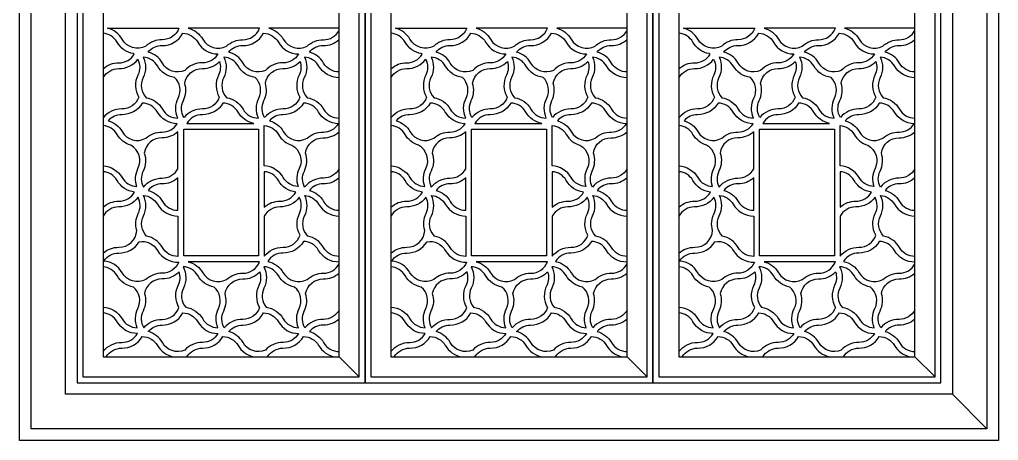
# Model space of a CAD drawing. Extents: x -66030 to 95157, y -13132 to 45879.
# Drawn here: x 53703 to 55573, y 12387 to 13190 of the extents above; entities that cross this region are included whole.
import ezdxf

# ---------------------------------------------------------------- set-up
doc = ezdxf.new("R2010")
doc.units = 0
doc.header["$LTSCALE"] = 100
doc.header["$MEASUREMENT"] = 0
for name, color, linetype in [('3', 11, 'CONTINUOUS'), ('4', 121, 'CONTINUOUS'), ('7', 105, 'CONTINUOUS')]:
    doc.layers.add(name, color=color, linetype=linetype)

msp = doc.modelspace()

# ---------------------------------------------------------------- linework, layer by layer
at = {"layer": '3'}
for p, q in [((54313.1, 12546.4), (54351.6, 12507.9)), ((54863.1, 12546.4), (54901.6, 12507.9)), ((55413.1, 12546.4), (55451.6, 12507.9)), ((55484.6, 12474.9), (55550.6, 12408.9))]:
    msp.add_line(p, q, dxfattribs=at)
for points in [[(53724.6, 14630.9), (55550.6, 14630.9), (55550.6, 12408.9), (53724.6, 12408.9)], [(53790.6, 14564.9), (55484.6, 14564.9), (55484.6, 12474.9), (53790.6, 12474.9)], [(54016.1, 12980.9), (54159.1, 12980.9), (54159.1, 12738.9), (54016.1, 12738.9)], [(54566.1, 12980.9), (54709.1, 12980.9), (54709.1, 12738.9), (54566.1, 12738.9)], [(55116.1, 12980.9), (55259.1, 12980.9), (55259.1, 12738.9), (55116.1, 12738.9)]]:
    msp.add_lwpolyline(points, close=True, dxfattribs=at)
for points in [[(54007, 13173.4, -0.316159), (53974.9, 13151.4, 0.192212), (53943.9, 13139.4, -0.406756), (53898.4, 13152.3, 0.201463), (53870.8, 13173.4), (54007, 13173.4)], [(54313.1, 13173.4), (54178.8, 13173.4, -0.201463), (54206.4, 13152.3, 0.406756), (54251.9, 13139.4, -0.192212), (54282.9, 13151.4, 0.279287), (54313.1, 13169.2)], [(54557, 13173.4, -0.316159), (54524.9, 13151.4, 0.192212), (54493.9, 13139.4, -0.406756), (54448.4, 13152.3, 0.201463), (54420.8, 13173.4), (54557, 13173.4)], [(54863.1, 13173.4), (54728.8, 13173.4, -0.201463), (54756.4, 13152.3, 0.406756), (54801.9, 13139.4, -0.192212), (54832.9, 13151.4, 0.279287), (54863.1, 13169.2)], [(55107, 13173.4, -0.316159), (55074.9, 13151.4, 0.192212), (55043.9, 13139.4, -0.406756), (54998.4, 13152.3, 0.201463), (54970.8, 13173.4), (55107, 13173.4)], [(55413.1, 13173.4), (55278.8, 13173.4, -0.201463), (55306.4, 13152.3, 0.406756), (55351.9, 13139.4, -0.192212), (55382.9, 13151.4, 0.279287), (55413.1, 13169.2)], [(53862.1, 13096.1, -0.186083), (53892.3, 13107.4, 0.264936), (53921.6, 13123.7, 0.015176), (53920, 13125, -0.222622), (53888.9, 13146.9, 0.248818), (53862.1, 13163.7, 0.248818)], [(54168.7, 13163.8, -0.259979), (54196.9, 13146.9, 0.267392), (54235.6, 13124.3, -0.271324), (54205.9, 13107.4, 0.213285), (54172.3, 13092.8, -0.382453), (54129.4, 13107, 0.19943), (54102.2, 13128, -0.228024), (54128.8, 13140.4, 0.277917), (54168.7, 13163.8)], [(54313.1, 13090, -0.270864), (54283.4, 13107, 0.19943), (54256.2, 13128, -0.228071), (54282.8, 13140.4, 0.186776), (54313.1, 13151.7, 0.186776)], [(54412.1, 13096.1, -0.186083), (54442.3, 13107.4, 0.264936), (54471.6, 13123.7, 0.015176), (54470, 13125, -0.222622), (54438.9, 13146.9, 0.248818), (54412.1, 13163.7, 0.248818)], [(54718.7, 13163.8, -0.259979), (54746.9, 13146.9, 0.267392), (54785.6, 13124.3, -0.271324), (54755.9, 13107.4, 0.213285), (54722.3, 13092.8, -0.382453), (54679.4, 13107, 0.19943), (54652.2, 13128, -0.228024), (54678.8, 13140.4, 0.277917), (54718.7, 13163.8)], [(54863.1, 13090, -0.270864), (54833.4, 13107, 0.19943), (54806.2, 13128, -0.228071), (54832.8, 13140.4, 0.186776), (54863.1, 13151.7, 0.186776)], [(54962.1, 13096.1, -0.186083), (54992.3, 13107.4, 0.264936), (55021.6, 13123.7, 0.015176), (55020, 13125, -0.222622), (54988.9, 13146.9, 0.248818), (54962.1, 13163.7, 0.248818)], [(55268.7, 13163.8, -0.259979), (55296.9, 13146.9, 0.267392), (55335.6, 13124.3, -0.271324), (55305.9, 13107.4, 0.213285), (55272.3, 13092.8, -0.382453), (55229.4, 13107, 0.19943), (55202.2, 13128, -0.228024), (55228.8, 13140.4, 0.277917), (55268.7, 13163.8)], [(55413.1, 13090, -0.270864), (55383.4, 13107, 0.19943), (55356.2, 13128, -0.228071), (55382.8, 13140.4, 0.186776), (55413.1, 13151.7, 0.186776)], [(53862.1, 13078.7, -0.277781), (53892.2, 13096.4, 0.238997), (53928.5, 13114.3, -0.235984), (53928.6, 13084.1, 0.251623), (53930.1, 13041.7, -0.318441), (53897.9, 13019.4, 0.233645), (53862.1, 13002.2)], [(54018.1, 13068.6, -0.366104), (54051.8, 13096.4, 0.205206), (54084.4, 13109.9, -0.199167), (54082.6, 13084.1, 0.251623), (54084.1, 13041.7, -0.318441), (54051.9, 13019.4, 0.227799), (54016.7, 13003, -0.253575), (54015.5, 13035.2, 0.19368), (54018.1, 13068.6)], [(54238.1, 13041.7, -0.318441), (54205.9, 13019.4, 0.227799), (54170.7, 13003, -0.253575), (54169.5, 13035.2, 0.19368), (54172.1, 13068.6, -0.366104), (54205.8, 13096.4, 0.205206), (54238.4, 13109.9, -0.199167), (54236.6, 13084.1, 0.251623), (54238.1, 13041.7)], [(54313.1, 13079, -0.270302), (54273.9, 13101.5, 0.25122), (54246.8, 13118.4, -0.230507), (54246.5, 13079.2, 0.315192), (54252.3, 13040.8, -0.222406), (54283.4, 13019, 0.270864), (54313.1, 13002)], [(54412.1, 13078.7, -0.277781), (54442.2, 13096.4, 0.238997), (54478.5, 13114.3, -0.235984), (54478.6, 13084.1, 0.251623), (54480.1, 13041.7, -0.318441), (54447.9, 13019.4, 0.233645), (54412.1, 13002.2)], [(54568.1, 13068.6, -0.366104), (54601.8, 13096.4, 0.205206), (54634.4, 13109.9, -0.199167), (54632.6, 13084.1, 0.251623), (54634.1, 13041.7, -0.318441), (54601.9, 13019.4, 0.227799), (54566.7, 13003, -0.253575), (54565.5, 13035.2, 0.19368), (54568.1, 13068.6)], [(54788.1, 13041.7, -0.318441), (54755.9, 13019.4, 0.227799), (54720.7, 13003, -0.253575), (54719.5, 13035.2, 0.19368), (54722.1, 13068.6, -0.366104), (54755.8, 13096.4, 0.205206), (54788.4, 13109.9, -0.199167), (54786.6, 13084.1, 0.251623), (54788.1, 13041.7)], [(54863.1, 13079, -0.270302), (54823.9, 13101.5, 0.25122), (54796.8, 13118.4, -0.230507), (54796.5, 13079.2, 0.315192), (54802.3, 13040.8, -0.222406), (54833.4, 13019, 0.270864), (54863.1, 13002)], [(54962.1, 13078.7, -0.277781), (54992.2, 13096.4, 0.238997), (55028.5, 13114.3, -0.235984), (55028.6, 13084.1, 0.251623), (55030.1, 13041.7, -0.318441), (54997.9, 13019.4, 0.233645), (54962.1, 13002.2)], [(55118.1, 13068.6, -0.366104), (55151.8, 13096.4, 0.205206), (55184.4, 13109.9, -0.199167), (55182.6, 13084.1, 0.251623), (55184.1, 13041.7, -0.318441), (55151.9, 13019.4, 0.227799), (55116.7, 13003, -0.253575), (55115.5, 13035.2, 0.19368), (55118.1, 13068.6)], [(55338.1, 13041.7, -0.318441), (55305.9, 13019.4, 0.227799), (55270.7, 13003, -0.253575), (55269.5, 13035.2, 0.19368), (55272.1, 13068.6, -0.366104), (55305.8, 13096.4, 0.205206), (55338.4, 13109.9, -0.199167), (55336.6, 13084.1, 0.251623), (55338.1, 13041.7)], [(55413.1, 13079, -0.270302), (55373.9, 13101.5, 0.25122), (55346.8, 13118.4, -0.230507), (55346.5, 13079.2, 0.315192), (55352.3, 13040.8, -0.222406), (55383.4, 13019, 0.270864), (55413.1, 13002)], [(54003.8, 12991, -0.262626), (53965.9, 13013.5, 0.265841), (53936.9, 13030.5, -0.268884), (53897.8, 13008.4, 0.217095), (53872.1, 12997, -0.193931), (53898.4, 12976.3, 0.406756), (53943.9, 12963.4, -0.192212), (53974.9, 12975.4, 0.25914), (54003.8, 12991)], [(54553.8, 12991, -0.262626), (54515.9, 13013.5, 0.265841), (54486.9, 13030.5, -0.268884), (54447.8, 13008.4, 0.217095), (54422.1, 12997, -0.193931), (54448.4, 12976.3, 0.406756), (54493.9, 12963.4, -0.192212), (54524.9, 12975.4, 0.25914), (54553.8, 12991)], [(55103.8, 12991, -0.262626), (55065.9, 13013.5, 0.265841), (55036.9, 13030.5, -0.268884), (54997.8, 13008.4, 0.217095), (54972.1, 12997, -0.193931), (54998.4, 12976.3, 0.406756), (55043.9, 12963.4, -0.192212), (55074.9, 12975.4, 0.25914), (55103.8, 12991)], [(53862.1, 12910.8, -0.253654), (53898.4, 12888.3, 0.258383), (53926.5, 12871.4, -0.19916), (53928.8, 12905.6, 0.400706), (53914.9, 12950.2, -0.191594), (53888.9, 12970.9, 0.248818), (53862.1, 12987.7)], [(54412.1, 12910.8, -0.253654), (54448.4, 12888.3, 0.258383), (54476.5, 12871.4, -0.19916), (54478.8, 12905.6, 0.400706), (54464.9, 12950.2, -0.191594), (54438.9, 12970.9, 0.248818), (54412.1, 12987.7)], [(54962.1, 12910.8, -0.253654), (54998.4, 12888.3, 0.258383), (55026.5, 12871.4, -0.19916), (55028.8, 12905.6, 0.400706), (55014.9, 12950.2, -0.191594), (54988.9, 12970.9, 0.248818), (54962.1, 12987.7)], [(54313.1, 12905.2, -0.279287), (54282.9, 12887.4, 0.234542), (54247, 12870.1, -0.239884), (54246.6, 12900.8, 0.200163), (54248.9, 12935.2, -0.377691), (54282.8, 12964.4, 0.186776), (54313.1, 12975.7, 0.186776)], [(54863.1, 12905.2, -0.279287), (54832.9, 12887.4, 0.234542), (54797, 12870.1, -0.239884), (54796.6, 12900.8, 0.200163), (54798.9, 12935.2, -0.377691), (54832.8, 12964.4, 0.186776), (54863.1, 12975.7, 0.186776)], [(55413.1, 12905.2, -0.279287), (55382.9, 12887.4, 0.234542), (55347, 12870.1, -0.239884), (55346.6, 12900.8, 0.200163), (55348.9, 12935.2, -0.377691), (55382.8, 12964.4, 0.186776), (55413.1, 12975.7, 0.186776)], [(53862.1, 12832.1, -0.186083), (53892.3, 12843.4, 0.274514), (53922.2, 12860.7, -0.235338), (53888.9, 12882.9, 0.248818), (53862.1, 12899.7)], [(54313.1, 12887.7, -0.186776), (54282.8, 12876.4, 0.228024), (54256.2, 12864, -0.19943), (54283.4, 12843, 0.270864), (54313.1, 12826, 0.270864)], [(54412.1, 12832.1, -0.186083), (54442.3, 12843.4, 0.274514), (54472.2, 12860.7, -0.235338), (54438.9, 12882.9, 0.248818), (54412.1, 12899.7)], [(54863.1, 12887.7, -0.186776), (54832.8, 12876.4, 0.228024), (54806.2, 12864, -0.19943), (54833.4, 12843, 0.270864), (54863.1, 12826, 0.270864)], [(54962.1, 12832.1, -0.186083), (54992.3, 12843.4, 0.274514), (55022.2, 12860.7, -0.235338), (54988.9, 12882.9, 0.248818), (54962.1, 12899.7)], [(55413.1, 12887.7, -0.186776), (55382.8, 12876.4, 0.228024), (55356.2, 12864, -0.19943), (55383.4, 12843, 0.270864), (55413.1, 12826, 0.270864)], [(53862.1, 12744.1, -0.186083), (53892.3, 12755.4, 0.404022), (53926.5, 12787.7, -0.187833), (53929.3, 12820.1, 0.240859), (53928.9, 12850.9, -0.243065), (53892.2, 12832.4, 0.277781), (53862.1, 12814.7)], [(54313.1, 12738, -0.270864), (54283.4, 12755, 0.21737), (54253.2, 12776.7, -0.316965), (54247.2, 12815.2, 0.230151), (54247.5, 12854.4, -0.245539), (54273.9, 12837.5, 0.270302), (54313.1, 12815, 0.270302)], [(54412.1, 12744.1, -0.186083), (54442.3, 12755.4, 0.404022), (54476.5, 12787.7, -0.187833), (54479.3, 12820.1, 0.240859), (54478.9, 12850.9, -0.243065), (54442.2, 12832.4, 0.277781), (54412.1, 12814.7)], [(54863.1, 12738, -0.270864), (54833.4, 12755, 0.21737), (54803.2, 12776.7, -0.316965), (54797.2, 12815.2, 0.230151), (54797.5, 12854.4, -0.245539), (54823.9, 12837.5, 0.270302), (54863.1, 12815, 0.270302)], [(54962.1, 12744.1, -0.186083), (54992.3, 12755.4, 0.404022), (55026.5, 12787.7, -0.187833), (55029.3, 12820.1, 0.240859), (55028.9, 12850.9, -0.243065), (54992.2, 12832.4, 0.277781), (54962.1, 12814.7)], [(55413.1, 12738, -0.270864), (55383.4, 12755, 0.21737), (55353.2, 12776.7, -0.316965), (55347.2, 12815.2, 0.230151), (55347.5, 12854.4, -0.245539), (55373.9, 12837.5, 0.270302), (55413.1, 12815, 0.270302)], [(54313.1, 12727, -0.270302), (54273.9, 12749.5, 0.265841), (54244.9, 12766.5, -0.268884), (54205.8, 12744.4, 0.2624), (54176.6, 12728.4, -0.214669), (54206.4, 12706.8, 0.406756), (54251.9, 12693.9, -0.192212), (54282.9, 12705.9, 0.279287), (54313.1, 12723.7)], [(54863.1, 12727, -0.270302), (54823.9, 12749.5, 0.265841), (54794.9, 12766.5, -0.268884), (54755.8, 12744.4, 0.2624), (54726.6, 12728.4, -0.214669), (54756.4, 12706.8, 0.406756), (54801.9, 12693.9, -0.192212), (54832.9, 12705.9, 0.279287), (54863.1, 12723.7)], [(55413.1, 12727, -0.270302), (55373.9, 12749.5, 0.265841), (55344.9, 12766.5, -0.268884), (55305.8, 12744.4, 0.2624), (55276.6, 12728.4, -0.214669), (55306.4, 12706.8, 0.406756), (55351.9, 12693.9, -0.192212), (55382.9, 12705.9, 0.279287), (55413.1, 12723.7)], [(53862.1, 12641.3, -0.253654), (53898.4, 12618.8, 0.2645), (53927.3, 12601.9, -0.214321), (53928.6, 12638.6, 0.346265), (53920, 12679.5, -0.222622), (53888.9, 12701.4, 0.248818), (53862.1, 12718.2)], [(54019.9, 12640.9, -0.230653), (54052.4, 12618.8, 0.2645), (54081.3, 12601.9, -0.214321), (54082.6, 12638.6, 0.346265), (54074, 12679.5, -0.222622), (54042.9, 12701.4, 0.256595), (54015.1, 12718.3, -0.239489), (54015.5, 12677.7, 0.298362), (54019.9, 12640.9)], [(54161, 12727.9), (54024.8, 12727.9, -0.201463), (54052.4, 12706.8, 0.406756), (54097.9, 12693.9, -0.192212), (54128.9, 12705.9, 0.316159), (54161, 12727.9)], [(54412.1, 12641.3, -0.253654), (54448.4, 12618.8, 0.2645), (54477.3, 12601.9, -0.214321), (54478.6, 12638.6, 0.346265), (54470, 12679.5, -0.222622), (54438.9, 12701.4, 0.248818), (54412.1, 12718.2)], [(54569.9, 12640.9, -0.230653), (54602.4, 12618.8, 0.2645), (54631.3, 12601.9, -0.214321), (54632.6, 12638.6, 0.346265), (54624, 12679.5, -0.222622), (54592.9, 12701.4, 0.256595), (54565.1, 12718.3, -0.239489), (54565.5, 12677.7, 0.298362), (54569.9, 12640.9)], [(54711, 12727.9), (54574.8, 12727.9, -0.201463), (54602.4, 12706.8, 0.406756), (54647.9, 12693.9, -0.192212), (54678.9, 12705.9, 0.316159), (54711, 12727.9)], [(54962.1, 12641.3, -0.253654), (54998.4, 12618.8, 0.2645), (55027.3, 12601.9, -0.214321), (55028.6, 12638.6, 0.346265), (55020, 12679.5, -0.222622), (54988.9, 12701.4, 0.248818), (54962.1, 12718.2)], [(55119.9, 12640.9, -0.230653), (55152.4, 12618.8, 0.2645), (55181.3, 12601.9, -0.214321), (55182.6, 12638.6, 0.346265), (55174, 12679.5, -0.222622), (55142.9, 12701.4, 0.256595), (55115.1, 12718.3, -0.239489), (55115.5, 12677.7, 0.298362), (55119.9, 12640.9)], [(55261, 12727.9), (55124.8, 12727.9, -0.201463), (55152.4, 12706.8, 0.406756), (55197.9, 12693.9, -0.192212), (55228.9, 12705.9, 0.316159), (55261, 12727.9)], [(54313.1, 12635.7, -0.279287), (54282.9, 12617.9, 0.227799), (54247.7, 12601.5, -0.253575), (54246.5, 12633.7, 0.19368), (54249.1, 12667.1, -0.366104), (54282.8, 12694.9, 0.186776), (54313.1, 12706.2, 0.186776)], [(54863.1, 12635.7, -0.279287), (54832.9, 12617.9, 0.227799), (54797.7, 12601.5, -0.253575), (54796.5, 12633.7, 0.19368), (54799.1, 12667.1, -0.366104), (54832.8, 12694.9, 0.186776), (54863.1, 12706.2, 0.186776)], [(55413.1, 12635.7, -0.279287), (55382.9, 12617.9, 0.227799), (55347.7, 12601.5, -0.253575), (55346.5, 12633.7, 0.19368), (55349.1, 12667.1, -0.366104), (55382.8, 12694.9, 0.186776), (55413.1, 12706.2, 0.186776)], [(53862.1, 12556.7, -0.233645), (53897.9, 12573.9, 0.271324), (53927.6, 12590.8, -0.267392), (53888.9, 12613.4, 0.248818), (53862.1, 12630.2)], [(54014.7, 12630.3, -0.259979), (54042.9, 12613.4, 0.267392), (54081.6, 12590.8, -0.271324), (54051.9, 12573.9, 0.213285), (54018.3, 12559.3, -0.382453), (53975.4, 12573.5, 0.19943), (53948.2, 12594.5, -0.228024), (53974.8, 12606.9, 0.277917), (54014.7, 12630.3, 0.277917)], [(54412.1, 12556.7, -0.233645), (54447.9, 12573.9, 0.271324), (54477.6, 12590.8, -0.267392), (54438.9, 12613.4, 0.248818), (54412.1, 12630.2)], [(54564.7, 12630.3, -0.259979), (54592.9, 12613.4, 0.267392), (54631.6, 12590.8, -0.271324), (54601.9, 12573.9, 0.213285), (54568.3, 12559.3, -0.382453), (54525.4, 12573.5, 0.19943), (54498.2, 12594.5, -0.228024), (54524.8, 12606.9, 0.277917), (54564.7, 12630.3, 0.277917)], [(54962.1, 12556.7, -0.233645), (54997.9, 12573.9, 0.271324), (55027.6, 12590.8, -0.267392), (54988.9, 12613.4, 0.248818), (54962.1, 12630.2)], [(55114.7, 12630.3, -0.259979), (55142.9, 12613.4, 0.267392), (55181.6, 12590.8, -0.271324), (55151.9, 12573.9, 0.213285), (55118.3, 12559.3, -0.382453), (55075.4, 12573.5, 0.19943), (55048.2, 12594.5, -0.228024), (55074.8, 12606.9, 0.277917), (55114.7, 12630.3, 0.277917)], [(54313.1, 12618.2, -0.186776), (54282.8, 12606.9, 0.228024), (54256.2, 12594.5, -0.19943), (54283.4, 12573.5, 0.270864), (54313.1, 12556.5, 0.270864)], [(54863.1, 12618.2, -0.186776), (54832.8, 12606.9, 0.228024), (54806.2, 12594.5, -0.19943), (54833.4, 12573.5, 0.270864), (54863.1, 12556.5, 0.270864)], [(55413.1, 12618.2, -0.186776), (55382.8, 12606.9, 0.228024), (55356.2, 12594.5, -0.19943), (55383.4, 12573.5, 0.270864), (55413.1, 12556.5, 0.270864)], [(53868.3, 12546.4, -0.267169), (53897.8, 12562.9, 0.268884), (53936.9, 12585, -0.265841), (53965.9, 12568, 0.216161), (53996, 12546.4, 0.216161)], [(54022.3, 12546.4, -0.267169), (54051.8, 12562.9, 0.268884), (54090.9, 12585, -0.265841), (54119.9, 12568, 0.216161), (54150, 12546.4, 0.216161)], [(54176.3, 12546.4, -0.267169), (54205.8, 12562.9, 0.268884), (54244.9, 12585, -0.265841), (54273.9, 12568, 0.216161), (54304, 12546.4)], [(54418.3, 12546.4, -0.267169), (54447.8, 12562.9, 0.268884), (54486.9, 12585, -0.265841), (54515.9, 12568, 0.216161), (54546, 12546.4, 0.216161)], [(54572.3, 12546.4, -0.267169), (54601.8, 12562.9, 0.268884), (54640.9, 12585, -0.265841), (54669.9, 12568, 0.216161), (54700, 12546.4, 0.216161)], [(54726.3, 12546.4, -0.267169), (54755.8, 12562.9, 0.268884), (54794.9, 12585, -0.265841), (54823.9, 12568, 0.216161), (54854, 12546.4)], [(54968.3, 12546.4, -0.267169), (54997.8, 12562.9, 0.268884), (55036.9, 12585, -0.265841), (55065.9, 12568, 0.216161), (55096, 12546.4, 0.216161)], [(55122.3, 12546.4, -0.267169), (55151.8, 12562.9, 0.268884), (55190.9, 12585, -0.265841), (55219.9, 12568, 0.216161), (55250, 12546.4, 0.216161)], [(55276.3, 12546.4, -0.267169), (55305.8, 12562.9, 0.268884), (55344.9, 12585, -0.265841), (55373.9, 12568, 0.216161), (55404, 12546.4)]]:
    msp.add_lwpolyline(points, format="xyb", dxfattribs=at)
for points in [[(54161, 13173.4), (54024.8, 13173.4, -0.201463), (54052.4, 13152.3, 0.406756), (54097.9, 13139.4, -0.192212), (54128.9, 13151.4, 0.316159)], [(54711, 13173.4), (54574.8, 13173.4, -0.201463), (54602.4, 13152.3, 0.406756), (54647.9, 13139.4, -0.192212), (54678.9, 13151.4, 0.316159)], [(55261, 13173.4), (55124.8, 13173.4, -0.201463), (55152.4, 13152.3, 0.406756), (55197.9, 13139.4, -0.192212), (55228.9, 13151.4, 0.316159)], [(54051.9, 13107.4, 0.213285), (54018.3, 13092.8, -0.382453), (53975.4, 13107, 0.19943), (53948.2, 13128, -0.228024), (53974.8, 13140.4, 0.277917), (54014.7, 13163.8, -0.259979), (54042.9, 13146.9, 0.267392), (54081.6, 13124.3, -0.271324)], [(54601.9, 13107.4, 0.213285), (54568.3, 13092.8, -0.382453), (54525.4, 13107, 0.19943), (54498.2, 13128, -0.228024), (54524.8, 13140.4, 0.277917), (54564.7, 13163.8, -0.259979), (54592.9, 13146.9, 0.267392), (54631.6, 13124.3, -0.271324)], [(55151.9, 13107.4, 0.213285), (55118.3, 13092.8, -0.382453), (55075.4, 13107, 0.19943), (55048.2, 13128, -0.228024), (55074.8, 13140.4, 0.277917), (55114.7, 13163.8, -0.259979), (55142.9, 13146.9, 0.267392), (55181.6, 13124.3, -0.271324)], [(53938.8, 13118.4, -0.230507), (53938.5, 13079.2, 0.315192), (53944.3, 13040.8, -0.222406), (53975.4, 13019, 0.268968), (54004.8, 13002, -0.222772), (54005.6, 13040.1, 0.326546), (53998.8, 13079.4, -0.233199), (53965.9, 13101.5, 0.25122)], [(54092.8, 13118.4, -0.230507), (54092.5, 13079.2, 0.315192), (54098.3, 13040.8, -0.222406), (54129.4, 13019, 0.268968), (54158.8, 13002, -0.222772), (54159.6, 13040.1, 0.326546), (54152.8, 13079.4, -0.233199), (54119.9, 13101.5, 0.25122)], [(54488.8, 13118.4, -0.230507), (54488.5, 13079.2, 0.315192), (54494.3, 13040.8, -0.222406), (54525.4, 13019, 0.268968), (54554.8, 13002, -0.222772), (54555.6, 13040.1, 0.326546), (54548.8, 13079.4, -0.233199), (54515.9, 13101.5, 0.25122)], [(54642.8, 13118.4, -0.230507), (54642.5, 13079.2, 0.315192), (54648.3, 13040.8, -0.222406), (54679.4, 13019, 0.268968), (54708.8, 13002, -0.222772), (54709.6, 13040.1, 0.326546), (54702.8, 13079.4, -0.233199), (54669.9, 13101.5, 0.25122)], [(55038.8, 13118.4, -0.230507), (55038.5, 13079.2, 0.315192), (55044.3, 13040.8, -0.222406), (55075.4, 13019, 0.268968), (55104.8, 13002, -0.222772), (55105.6, 13040.1, 0.326546), (55098.8, 13079.4, -0.233199), (55065.9, 13101.5, 0.25122)], [(55192.8, 13118.4, -0.230507), (55192.5, 13079.2, 0.315192), (55198.3, 13040.8, -0.222406), (55229.4, 13019, 0.268968), (55258.8, 13002, -0.222772), (55259.6, 13040.1, 0.326546), (55252.8, 13079.4, -0.233199), (55219.9, 13101.5, 0.25122)], [(54051.8, 13008.4, 0.267169), (54022.3, 12991.9), (54150, 12991.9, -0.216161), (54119.9, 13013.5, 0.265841), (54090.9, 13030.5, -0.268884)], [(54206.4, 12976.3, 0.406756), (54251.9, 12963.4, -0.192212), (54282.9, 12975.4, 0.25914), (54311.8, 12991, -0.262626), (54273.9, 13013.5, 0.265841), (54244.9, 13030.5, -0.268884), (54205.8, 13008.4, 0.217095), (54180.1, 12997, -0.193931)], [(54601.8, 13008.4, 0.267169), (54572.3, 12991.9), (54700, 12991.9, -0.216161), (54669.9, 13013.5, 0.265841), (54640.9, 13030.5, -0.268884)], [(54756.4, 12976.3, 0.406756), (54801.9, 12963.4, -0.192212), (54832.9, 12975.4, 0.25914), (54861.8, 12991, -0.262626), (54823.9, 13013.5, 0.265841), (54794.9, 13030.5, -0.268884), (54755.8, 13008.4, 0.217095), (54730.1, 12997, -0.193931)], [(55151.8, 13008.4, 0.267169), (55122.3, 12991.9), (55250, 12991.9, -0.216161), (55219.9, 13013.5, 0.265841), (55190.9, 13030.5, -0.268884)], [(55306.4, 12976.3, 0.406756), (55351.9, 12963.4, -0.192212), (55382.9, 12975.4, 0.25914), (55411.8, 12991, -0.262626), (55373.9, 13013.5, 0.265841), (55344.9, 13030.5, -0.268884), (55305.8, 13008.4, 0.217095), (55280.1, 12997, -0.193931)], [(54170.1, 12910.8), (54170.1, 12987.7, -0.248818), (54196.9, 12970.9, 0.191594), (54222.9, 12950.2, -0.400706), (54236.8, 12905.6, 0.19916), (54234.5, 12871.4, -0.258383), (54206.4, 12888.3, 0.253654)], [(54720.1, 12910.8), (54720.1, 12987.7, -0.248818), (54746.9, 12970.9, 0.191594), (54772.9, 12950.2, -0.400706), (54786.8, 12905.6, 0.19916), (54784.5, 12871.4, -0.258383), (54756.4, 12888.3, 0.253654)], [(55270.1, 12910.8), (55270.1, 12987.7, -0.248818), (55296.9, 12970.9, 0.191594), (55322.9, 12950.2, -0.400706), (55336.8, 12905.6, 0.19916), (55334.5, 12871.4, -0.258383), (55306.4, 12888.3, 0.253654)], [(53939, 12870.1, -0.234542), (53974.9, 12887.4, 0.279287), (54005.1, 12905.2), (54005.1, 12975.7, -0.186776), (53974.8, 12964.4, 0.377691), (53940.9, 12935.2, -0.200163), (53938.6, 12900.8, 0.239884)], [(54489, 12870.1, -0.234542), (54524.9, 12887.4, 0.279287), (54555.1, 12905.2), (54555.1, 12975.7, -0.186776), (54524.8, 12964.4, 0.377691), (54490.9, 12935.2, -0.200163), (54488.6, 12900.8, 0.239884)], [(55039, 12870.1, -0.234542), (55074.9, 12887.4, 0.279287), (55105.1, 12905.2), (55105.1, 12975.7, -0.186776), (55074.8, 12964.4, 0.377691), (55040.9, 12935.2, -0.200163), (55038.6, 12900.8, 0.239884)], [(53974.8, 12876.4, 0.228024), (53948.2, 12864, -0.19943), (53975.4, 12843, 0.270864), (54005.1, 12826), (54005.1, 12887.7, -0.186776)], [(54170.1, 12832.1, -0.186022), (54200.3, 12843.4, 0.274523), (54230.2, 12860.7, -0.235294), (54196.9, 12882.9, 0.248818), (54170.1, 12899.7)], [(54524.8, 12876.4, 0.228024), (54498.2, 12864, -0.19943), (54525.4, 12843, 0.270864), (54555.1, 12826), (54555.1, 12887.7, -0.186776)], [(54720.1, 12832.1, -0.186022), (54750.3, 12843.4, 0.274523), (54780.2, 12860.7, -0.235294), (54746.9, 12882.9, 0.248818), (54720.1, 12899.7)], [(55074.8, 12876.4, 0.228024), (55048.2, 12864, -0.19943), (55075.4, 12843, 0.270864), (55105.1, 12826), (55105.1, 12887.7, -0.186776)], [(55270.1, 12832.1, -0.186022), (55300.3, 12843.4, 0.274523), (55330.2, 12860.7, -0.235294), (55296.9, 12882.9, 0.248818), (55270.1, 12899.7)], [(53939.5, 12854.4, -0.245539), (53965.9, 12837.5, 0.270302), (54005.1, 12815), (54005.1, 12738, -0.270864), (53975.4, 12755, 0.21737), (53945.2, 12776.7, -0.316965), (53939.2, 12815.2, 0.230151)], [(54200.2, 12832.4, 0.27765), (54170.1, 12814.7), (54170.1, 12738.2, -0.233645), (54205.9, 12755.4, 0.324988), (54238.3, 12778.4, -0.246462), (54237.3, 12820.1, 0.240914), (54236.9, 12850.9, -0.243111)], [(54489.5, 12854.4, -0.245539), (54515.9, 12837.5, 0.270302), (54555.1, 12815), (54555.1, 12738, -0.270864), (54525.4, 12755, 0.21737), (54495.2, 12776.7, -0.316965), (54489.2, 12815.2, 0.230151)], [(54750.2, 12832.4, 0.27765), (54720.1, 12814.7), (54720.1, 12738.2, -0.233645), (54755.9, 12755.4, 0.324988), (54788.3, 12778.4, -0.246462), (54787.3, 12820.1, 0.240914), (54786.9, 12850.9, -0.243111)], [(55039.5, 12854.4, -0.245539), (55065.9, 12837.5, 0.270302), (55105.1, 12815), (55105.1, 12738, -0.270864), (55075.4, 12755, 0.21737), (55045.2, 12776.7, -0.316965), (55039.2, 12815.2, 0.230151)], [(55300.2, 12832.4, 0.27765), (55270.1, 12814.7), (55270.1, 12738.2, -0.233645), (55305.9, 12755.4, 0.324988), (55338.3, 12778.4, -0.246462), (55337.3, 12820.1, 0.240914), (55336.9, 12850.9, -0.243111)], [(53898.4, 12706.8, 0.245008), (53863.5, 12729.2, -0.255365), (53892.2, 12744.4, 0.265751), (53931.1, 12766.1, -0.31296), (53965.9, 12749.5, 0.279678), (54006.6, 12727.1, -0.30887), (53974.9, 12705.9, 0.192212), (53943.9, 12693.9, -0.406756)], [(54448.4, 12706.8, 0.245008), (54413.5, 12729.2, -0.255365), (54442.2, 12744.4, 0.265751), (54481.1, 12766.1, -0.31296), (54515.9, 12749.5, 0.279678), (54556.6, 12727.1, -0.30887), (54524.9, 12705.9, 0.192212), (54493.9, 12693.9, -0.406756)], [(54998.4, 12706.8, 0.245008), (54963.5, 12729.2, -0.255365), (54992.2, 12744.4, 0.265751), (55031.1, 12766.1, -0.31296), (55065.9, 12749.5, 0.279678), (55106.6, 12727.1, -0.30887), (55074.9, 12705.9, 0.192212), (55043.9, 12693.9, -0.406756)], [(54169.5, 12677.7, 0.298362), (54173.9, 12640.9, -0.230653), (54206.4, 12618.8, 0.2645), (54235.3, 12601.9, -0.214321), (54236.6, 12638.6, 0.346265), (54228, 12679.5, -0.222622), (54196.9, 12701.4, 0.256595), (54169.1, 12718.3, -0.239489)], [(54719.5, 12677.7, 0.298362), (54723.9, 12640.9, -0.230653), (54756.4, 12618.8, 0.2645), (54785.3, 12601.9, -0.214321), (54786.6, 12638.6, 0.346265), (54778, 12679.5, -0.222622), (54746.9, 12701.4, 0.256595), (54719.1, 12718.3, -0.239489)], [(55269.5, 12677.7, 0.298362), (55273.9, 12640.9, -0.230653), (55306.4, 12618.8, 0.2645), (55335.3, 12601.9, -0.214321), (55336.6, 12638.6, 0.346265), (55328, 12679.5, -0.222622), (55296.9, 12701.4, 0.256595), (55269.1, 12718.3, -0.239489)], [(53941.1, 12667.1, -0.19368), (53938.5, 12633.7, 0.253575), (53939.7, 12601.5, -0.227799), (53974.9, 12617.9, 0.318441), (54007.1, 12640.2, -0.251623), (54005.6, 12682.6, 0.199167), (54007.4, 12708.4, -0.205206), (53974.8, 12694.9, 0.366104)], [(54159.6, 12682.6, 0.251623), (54161.1, 12640.2, -0.318441), (54128.9, 12617.9, 0.227799), (54093.7, 12601.5, -0.253575), (54092.5, 12633.7, 0.19368), (54095.1, 12667.1, -0.366104), (54128.8, 12694.9, 0.205206), (54161.4, 12708.4, -0.199167)], [(54491.1, 12667.1, -0.19368), (54488.5, 12633.7, 0.253575), (54489.7, 12601.5, -0.227799), (54524.9, 12617.9, 0.318441), (54557.1, 12640.2, -0.251623), (54555.6, 12682.6, 0.199167), (54557.4, 12708.4, -0.205206), (54524.8, 12694.9, 0.366104)], [(54709.6, 12682.6, 0.251623), (54711.1, 12640.2, -0.318441), (54678.9, 12617.9, 0.227799), (54643.7, 12601.5, -0.253575), (54642.5, 12633.7, 0.19368), (54645.1, 12667.1, -0.366104), (54678.8, 12694.9, 0.205206), (54711.4, 12708.4, -0.199167)], [(55041.1, 12667.1, -0.19368), (55038.5, 12633.7, 0.253575), (55039.7, 12601.5, -0.227799), (55074.9, 12617.9, 0.318441), (55107.1, 12640.2, -0.251623), (55105.6, 12682.6, 0.199167), (55107.4, 12708.4, -0.205206), (55074.8, 12694.9, 0.366104)], [(55259.6, 12682.6, 0.251623), (55261.1, 12640.2, -0.318441), (55228.9, 12617.9, 0.227799), (55193.7, 12601.5, -0.253575), (55192.5, 12633.7, 0.19368), (55195.1, 12667.1, -0.366104), (55228.8, 12694.9, 0.205206), (55261.4, 12708.4, -0.199167)], [(54128.8, 12606.9, 0.277917), (54168.7, 12630.3, -0.259979), (54196.9, 12613.4, 0.267392), (54235.6, 12590.8, -0.271324), (54205.9, 12573.9, 0.213285), (54172.3, 12559.3, -0.382453), (54129.4, 12573.5, 0.19943), (54102.2, 12594.5, -0.228024)], [(54678.8, 12606.9, 0.277917), (54718.7, 12630.3, -0.259979), (54746.9, 12613.4, 0.267392), (54785.6, 12590.8, -0.271324), (54755.9, 12573.9, 0.213285), (54722.3, 12559.3, -0.382453), (54679.4, 12573.5, 0.19943), (54652.2, 12594.5, -0.228024)], [(55228.8, 12606.9, 0.277917), (55268.7, 12630.3, -0.259979), (55296.9, 12613.4, 0.267392), (55335.6, 12590.8, -0.271324), (55305.9, 12573.9, 0.213285), (55272.3, 12559.3, -0.382453), (55229.4, 12573.5, 0.19943), (55202.2, 12594.5, -0.228024)]]:
    msp.add_lwpolyline(points, format="xyb", close=True, dxfattribs=at)
at = {"layer": '4'}
for points in [[(53702.6, 14652.9), (55572.6, 14652.9), (55572.6, 12386.9), (53702.6, 12386.9)], [(54362.6, 12496.9), (54362.6, 14542.9), (53812.6, 14542.9), (53812.6, 12496.9)], [(53823.6, 12507.9), (54351.6, 12507.9), (54351.6, 14531.9), (53823.6, 14531.9), (53823.6, 12507.9)], [(54912.6, 12496.9), (54912.6, 14542.9), (54362.6, 14542.9), (54362.6, 12496.9)], [(54373.6, 12507.9), (54901.6, 12507.9), (54901.6, 14531.9), (54373.6, 14531.9), (54373.6, 12507.9)], [(55462.6, 12496.9), (55462.6, 14542.9), (54912.6, 14542.9), (54912.6, 12496.9)], [(54923.6, 12507.9), (55451.6, 12507.9), (55451.6, 14531.9), (54923.6, 14531.9), (54923.6, 12507.9)]]:
    msp.add_lwpolyline(points, close=True, dxfattribs=at)
at = {"layer": '7'}
for p, q in [((53862.1, 14493.4), (53862.1, 12546.4)), ((54313.1, 12546.4), (54313.1, 14493.4)), ((54412.1, 14493.4), (54412.1, 12546.4)), ((54863.1, 12546.4), (54863.1, 14493.4)), ((54962.1, 14493.4), (54962.1, 12546.4)), ((55413.1, 12546.4), (55413.1, 14493.4)), ((53862.1, 12546.4), (54313.1, 12546.4)), ((54412.1, 12546.4), (54863.1, 12546.4)), ((54962.1, 12546.4), (55413.1, 12546.4))]:
    msp.add_line(p, q, dxfattribs=at)

doc.saveas('drawing.dxf')
